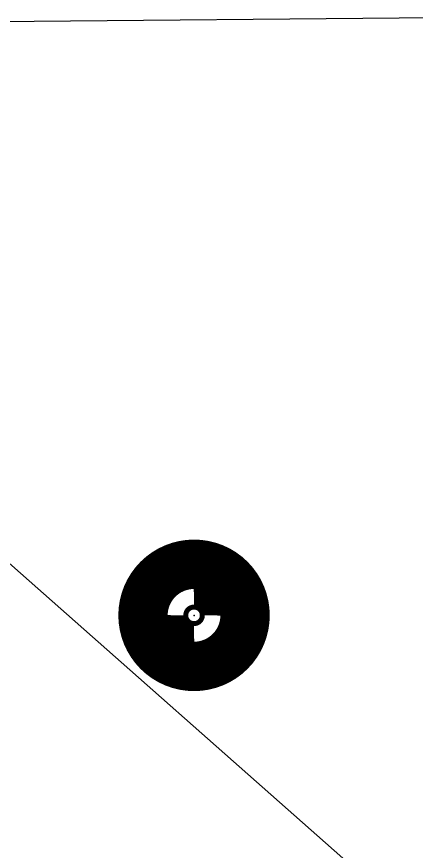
# Model space of a CAD drawing. Extents: x -93 to 210, y -228 to 208.
# Drawn here: x -11.7 to 25.1, y -107 to -30.2 of the extents above; entities that cross this region are included whole.
import ezdxf

# ---------------------------------------------------------------- set-up
doc = ezdxf.new("R2010")
doc.units = 0
for name, color, linetype in [('19', 53, 'CONTINUOUS'), ('20', 31, 'CONTINUOUS'), ('21', 253, 'CONTINUOUS'), ('23', 53, 'CONTINUOUS'), ('39', 12, 'CONTINUOUS'), ('40', 132, 'CONTINUOUS'), ('41', 12, 'CONTINUOUS'), ('42', 132, 'CONTINUOUS'), ('43', 110, 'CONTINUOUS'), ('51', 253, 'CONTINUOUS')]:
    doc.layers.add(name, color=color, linetype=linetype)

msp = doc.modelspace()

# ---------------------------------------------------------------- linework, layer by layer
at = {"layer": '19'}
for p, q in [((37.1, -30.25), (-89, -31.4)), ((-59.45, -39), (37.95, -125))]:
    msp.add_line(p, q, dxfattribs=at)
at = {"layer": '20'}
msp.add_circle((4.62, -85.33), 2.75, dxfattribs=at)
at = {"layer": '21'}
for points, const_width in [([(4.62, -89.8258, 1), (4.62, -80.8342, 1), (4.62, -89.8258)], 0.1524), ([(4.6327, -80.885, 1), (4.6073, -80.885)], 0.0254), ([(4.62, -88.18, 1), (4.62, -82.48, 1), (4.62, -88.18)], 0.1524), ([(4.6073, -83.171, 1), (4.6327, -83.171)], 0.0254), ([(0.175, -85.3173, 1), (0.175, -85.3427)], 0.0254), ([(2.461, -85.3427, 1), (2.461, -85.3173)], 0.0254), ([(6.779, -85.3173, 1), (6.779, -85.3427)], 0.0254), ([(9.065, -85.3427, 1), (9.065, -85.3173)], 0.0254), ([(4.6327, -87.489, 1), (4.6073, -87.489)], 0.0254), ([(4.6073, -89.775, 1), (4.6327, -89.775)], 0.0254)]:
    msp.add_lwpolyline(points, format="xyb", dxfattribs=dict(at, const_width=const_width))
at = {"layer": '21', "const_width": 0.0508}
for points in [[(4.62, -80.885), (4.62, -83.171)], [(2.461, -85.33), (0.175, -85.33)], [(9.065, -85.33), (6.779, -85.33)], [(4.62, -87.489), (4.62, -89.775)]]:
    msp.add_lwpolyline(points, dxfattribs=at)
at = {"layer": '23'}
msp.add_point((4.62, -85.33), dxfattribs=at)
at = {"layer": '39', "const_width": 4.5466}
msp.add_lwpolyline([(4.62, -90.029, 1), (4.62, -80.631, 1), (4.62, -90.029)], format="xyb", dxfattribs=at)
at = {"layer": '40', "const_width": 4.5466}
msp.add_lwpolyline([(4.62, -90.029, 1), (4.62, -80.631, 1), (4.62, -90.029)], format="xyb", dxfattribs=at)
at = {"layer": '41', "const_width": 2.54}
msp.add_lwpolyline([(4.62, -90.156, 1), (4.62, -80.504, 1), (4.62, -90.156)], format="xyb", dxfattribs=at)
at = {"layer": '42', "const_width": 2.54}
msp.add_lwpolyline([(4.62, -90.156, 1), (4.62, -80.504, 1), (4.62, -90.156)], format="xyb", dxfattribs=at)
at = {"layer": '43', "const_width": 2.54}
msp.add_lwpolyline([(4.62, -90.156, 1), (4.62, -80.504, 1), (4.62, -90.156)], format="xyb", dxfattribs=at)
at = {"layer": '51'}
for points, const_width in [([(7.16, -85.33, 0.4142), (4.62, -82.79)], 3.9116), ([(2.08, -85.33, 0.4142), (4.62, -87.87)], 3.9116), ([(4.62, -86.092, 1), (4.62, -84.568, 1), (4.62, -86.092)], 0.4572)]:
    msp.add_lwpolyline(points, format="xyb", dxfattribs=dict(at, const_width=const_width))

doc.saveas('drawing.dxf')
